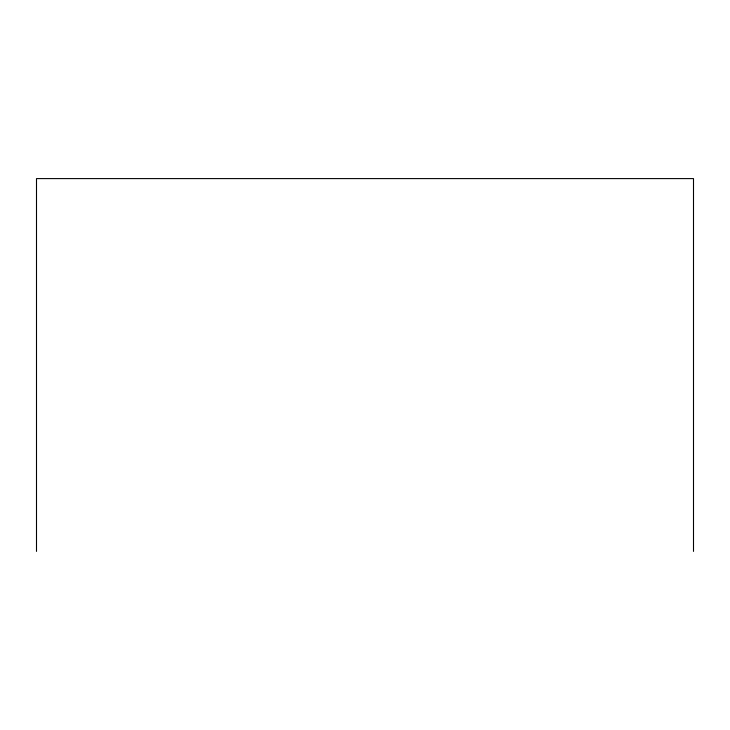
<?xml version="1.0" encoding="UTF-8"?>
<svg xmlns="http://www.w3.org/2000/svg" width="730" height="730" viewBox="0 0 730 730"><rect width="100%" height="100%" fill="white"/><g stroke="black" fill="none" stroke-linecap="round" stroke-linejoin="round"><path stroke-width="1.09" d="M693.5 551.405L693.5 178.594L36.5 178.594L36.5 551.405"/></g></svg>
